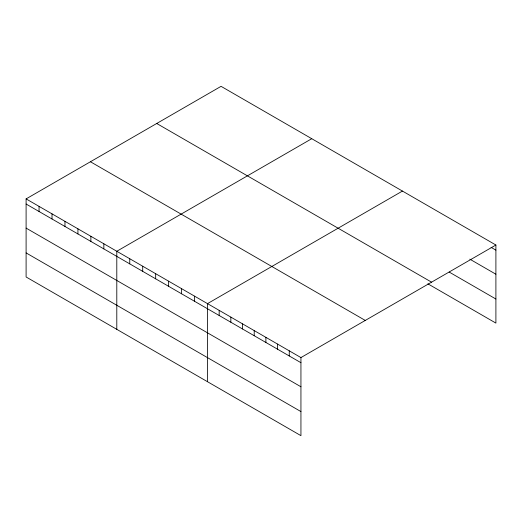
<?xml version="1.0" encoding="UTF-8"?>
<svg xmlns="http://www.w3.org/2000/svg" width="522" height="522" viewBox="0 0 522 522"><rect width="100%" height="100%" fill="white"/><g stroke="black" fill="none" stroke-linecap="round" stroke-linejoin="round"><path stroke-width="0.78" d="M26.1 198.902L300.94 357.577L300.94 435.661L26.1 276.98L26.1 198.902L221.06 86.339L495.9 245.02L495.9 323.098L427.877 283.824M311.758 138.702L116.797 251.265L116.797 329.343M402.455 191.065L207.495 303.628L207.495 381.706M300.94 357.577L495.9 245.02M491.091 247.369L495.9 250.142M469.793 259.147L495.9 274.22M449.174 272.047L495.9 299.021M156.724 123.486L431.563 282.161M90.436 161.755L365.276 320.436M26.1 204.03L300.94 362.705M26.1 228.101L300.94 386.776M26.1 252.909L300.94 411.584M289.26 350.836L289.26 355.958M277.573 344.089L277.573 349.218M265.894 337.349L265.894 342.471M254.214 330.602L254.214 335.731M242.534 323.862L242.534 328.984M230.855 317.115L230.855 322.244M219.175 310.375L219.175 315.497M194.536 296.15L194.536 301.272M181.578 288.666L181.578 293.795M168.626 281.188L168.626 286.31M155.667 273.704L155.667 278.833M142.708 266.227L142.708 271.349M129.756 258.749L129.756 263.871M103.839 243.787L103.839 248.909M90.88 236.303L90.88 241.432M77.928 228.825L77.928 233.947M64.969 221.341L64.969 226.47M52.011 213.863L52.011 218.986M39.059 206.386L39.059 211.508"/></g></svg>
